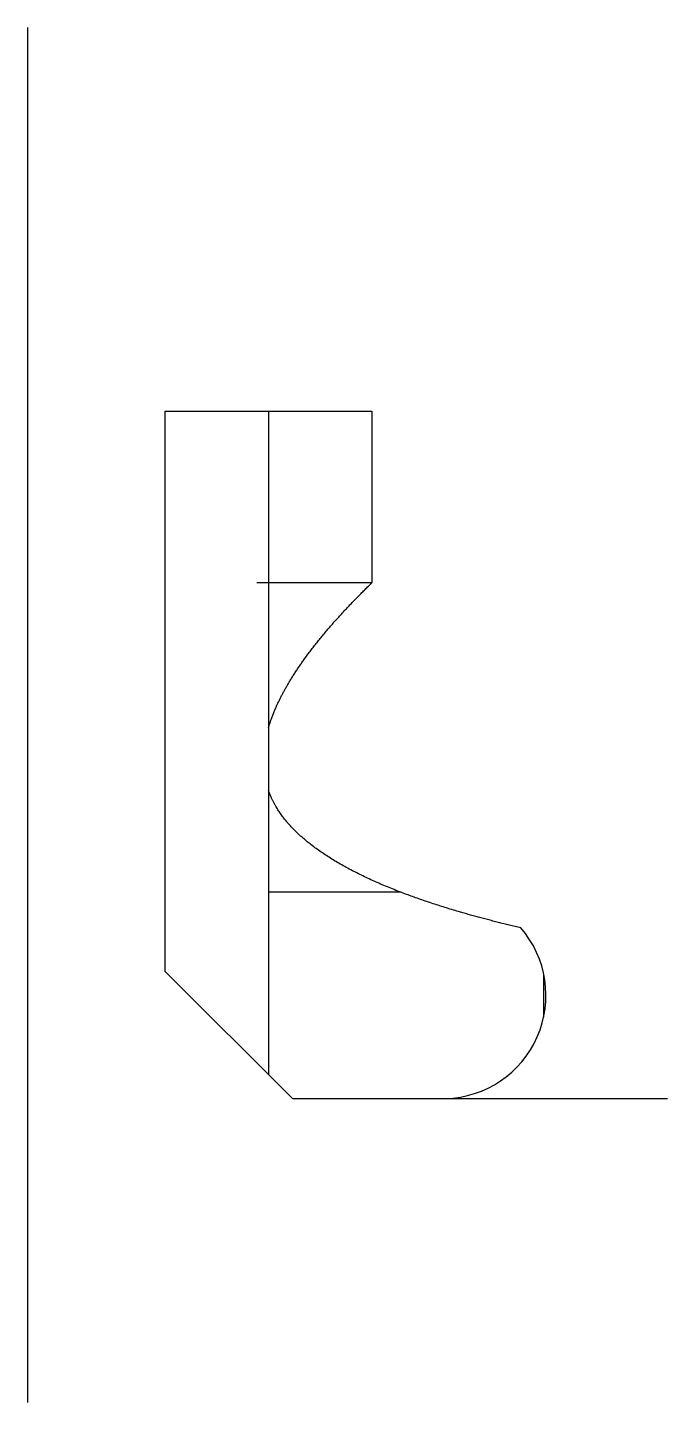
# Model space of a CAD drawing. Header units: millimetres. Extents: x 0 to 9.3, y -10 to 10.
import ezdxf

# ---------------------------------------------------------------- set-up
doc = ezdxf.new("R2010")
doc.units = ezdxf.units.MM
doc.layers.get('0').update_dxf_attribs({"linetype": 'CONTINUOUS'})

msp = doc.modelspace()

# ---------------------------------------------------------------- linework, layer by layer
for p, q in [((0, -10), (0, 10)), ((2, -3.729), (2, 4.421)), ((2, 4.421), (3.5, 4.421)), ((3.5, 4.421), (3.5, -5.229)), ((3.5, 4.421), (5, 4.421)), ((5, 4.421), (5, 1.921)), ((5, 1.921), (3.331, 1.921)), ((0, -1.729), (-0.003, -1.726)), ((5.426, -2.579), (3.5, -2.579)), ((3.85, -5.579), (2, -3.729)), ((7.5, -4.395), (7.5, -3.763)), ((3.85, -5.579), (6.077, -5.579)), ((3.85, -5.579), (9.299, -5.579))]:
    msp.add_line(p, q)
msp.add_arc((6.033, -4.079), 1.5, -88.3465, 40.9505)
for points, knots in [([(3.5, -0.184), (3.505, -0.167), (3.547, -0.03), (3.651, 0.233), (3.87, 0.634), (4.183, 1.058), (4.561, 1.482), (4.848, 1.773), (5, 1.921)], [0.6857179, 0.6857179, 0.6857179, 0.6857179, 0.6857179, 0.6857179, 0.7, 0.8, 0.9, 1, 1, 1, 1, 1, 1]), ([(7.167, -3.096), (6.933, -3.042), (6.482, -2.929), (5.855, -2.748), (5.118, -2.484), (4.375, -2.109), (3.912, -1.755), (3.668, -1.459), (3.554, -1.242), (3.507, -1.119), (3.5, -1.098)], [0, 0, 0, 0, 0, 0, 0.1, 0.2, 0.3, 0.4, 0.5, 0.5206544, 0.5206544, 0.5206544, 0.5206544, 0.5206544, 0.5206544])]:
    msp.add_open_spline(points, degree=5, knots=knots)

doc.saveas('drawing.dxf')
